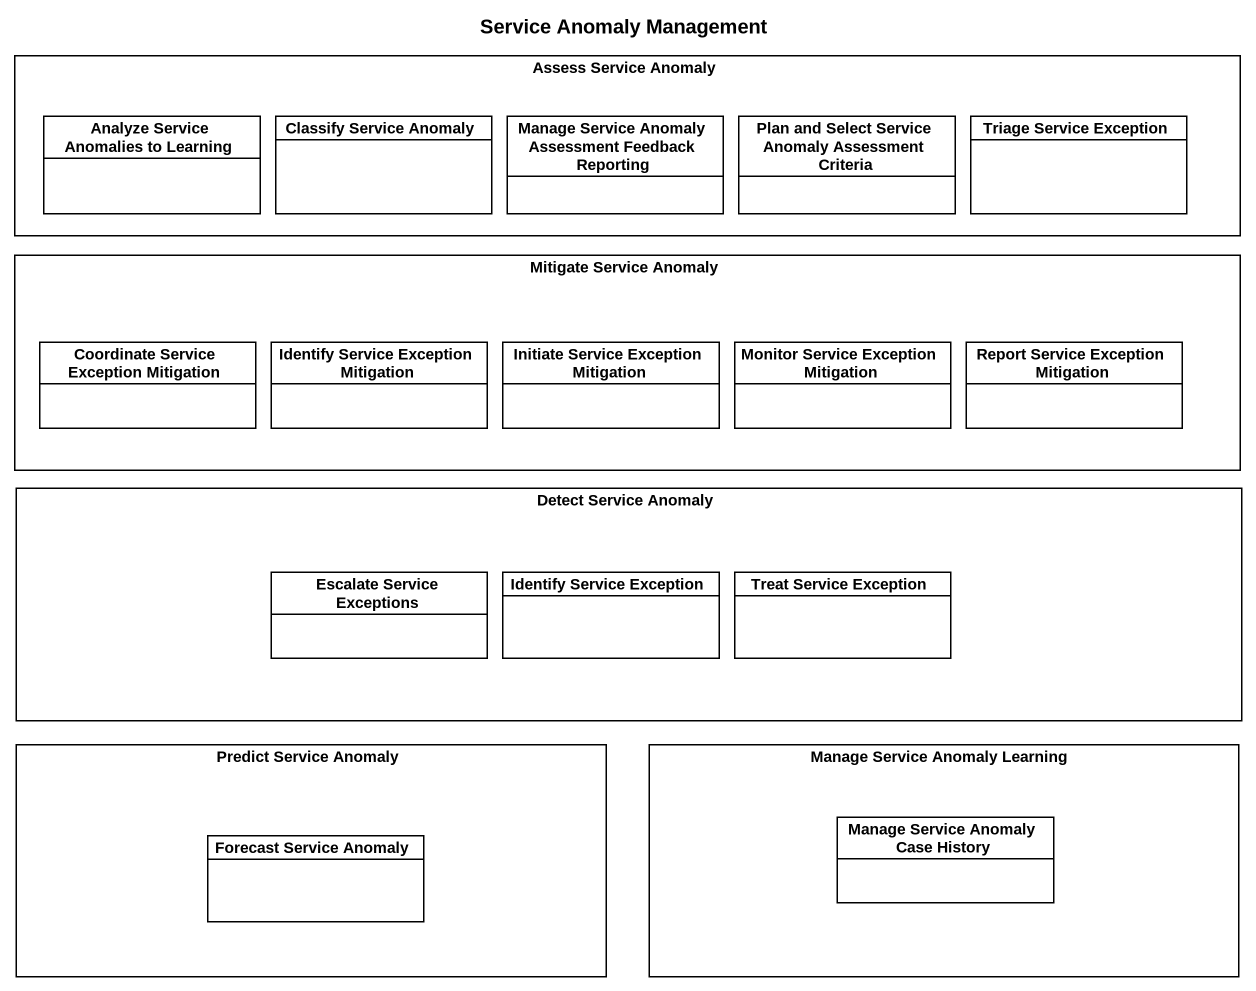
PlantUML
@startuml
title Service Anomaly Management
hide circle
hide empty members
rectangle "Assess Service Anomaly" as Assess_Service_Anomaly {
  class "Analyze Service Anomalies to Learning" as Analyze_Service_Anomalies #FFFFFF
  class "Classify Service Anomaly" as Classify_Service_Anomaly #FFFFFF
  class "Manage Service Anomaly Assessment Feedback Reporting" as Manage_Service_Anomaly #FFFFFF
  class "Plan and Select Service Anomaly Assessment Criteria" as Plan_and_Select_Service #FFFFFF
  class "Triage Service Exception" as Triage_Service_Exception #FFFFFF
}
rectangle "Mitigate Service Anomaly" as Mitigate_Service_Anomaly {
  class "Coordinate Service Exception Mitigation" as Coordinate_Service #FFFFFF
  class "Identify Service Exception Mitigation" as Identify_Service_Exception #FFFFFF
  class "Initiate Service Exception Mitigation" as Initiate_Service_Exception #FFFFFF
  class "Monitor Service Exception Mitigation" as Monitor_Service_Exception #FFFFFF
  class "Report Service Exception Mitigation" as Report_Service_Exception #FFFFFF
}
rectangle "Detect Service Anomaly" as Detect_Service_Anomaly {
  class "Escalate Service Exceptions" as Escalate_Service_Exceptions #FFFFFF
  class "Identify Service Exception" as Identify_Service_Exception_2 #FFFFFF
  class "Treat Service Exception" as Treat_Service_Exception #FFFFFF
}
rectangle "Predict Service Anomaly" as Predict_Service_Anomaly {
  class "Forecast Service Anomaly" as Forecast_Service_Anomaly #FFFFFF
}
rectangle "Manage Service Anomaly Learning" as Manage_Service_Anomaly_2 {
  class "Manage Service Anomaly Case History" as Manage_Service_Anomaly_Case #FFFFFF
}
@enduml
